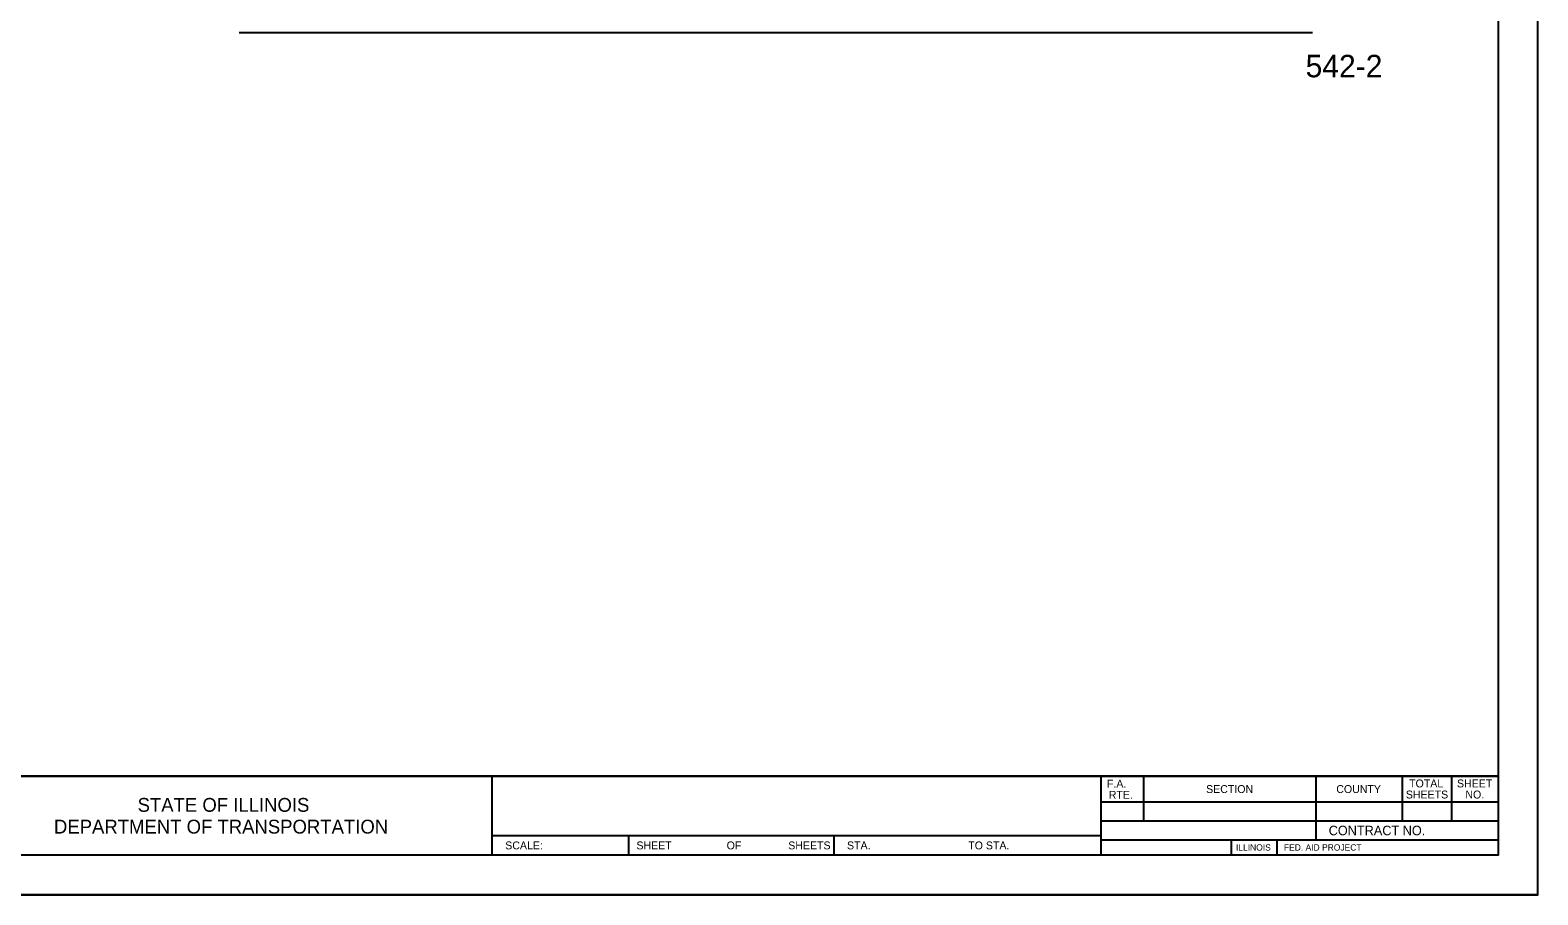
# Model space of a CAD drawing. Extents: x 2133490 to 2172050, y 2138301 to 2145980.
# Drawn here: x 2135936 to 2136890, y 2141438 to 2141984 of the extents above; entities that cross this region are included whole.
import ezdxf

# ---------------------------------------------------------------- set-up
doc = ezdxf.new("R2010")
doc.units = 0
for name, color, linetype in [('Level 1', 7, 'Continuous'), ('ROW_PR_Notes', 7, 'Continuous'), ('Sheets_50 Reference Boundary', 7, 'Continuous'), ('Sheets_General Details', 7, 'Continuous'), ('Sheets_Printer Plotting Border', 7, 'Continuous')]:
    doc.layers.add(name, color=color, linetype=linetype)

msp = doc.modelspace()

# ---------------------------------------------------------------- linework, layer by layer
at = {"layer": 'ROW_PR_Notes'}
msp.add_line((2136068.66, 2141982.86), (2136747.15, 2141982.86), dxfattribs=at)
at = {"layer": 'Sheets_50 Reference Boundary'}
msp.add_lwpolyline([(2135289.66, 2142512.57), (2136864.66, 2142512.57), (2136864.66, 2141512.58), (2135289.66, 2141512.58)], close=True, dxfattribs=at)
at = {"layer": 'Sheets_General Details'}
for p, q in [((2135289.66, 2141512.58), (2136864.66, 2141512.58)), ((2136228.37, 2141512.58), (2136228.37, 2141462.58)), ((2136613.37, 2141512.58), (2136613.37, 2141462.58)), ((2136640.38, 2141512.58), (2136640.38, 2141484.32)), ((2136749.38, 2141512.58), (2136749.38, 2141472.32)), ((2136803.98, 2141512.58), (2136803.98, 2141484.32)), ((2136835.02, 2141512.58), (2136835.02, 2141484.32)), ((2136613.37, 2141496.32), (2136864.66, 2141496.32)), ((2136613.37, 2141484.32), (2136864.66, 2141484.32)), ((2136228.37, 2141475.08), (2136613.37, 2141475.08)), ((2136314.66, 2141475.08), (2136314.66, 2141462.58)), ((2136444.66, 2141475.08), (2136444.66, 2141462.58)), ((2136613.37, 2141472.32), (2136864.66, 2141472.32)), ((2136695.73, 2141472.32), (2136695.73, 2141462.58)), ((2136724.73, 2141472.32), (2136724.73, 2141462.58)), ((2136889.66, 2141437.58), (2135189.66, 2141437.58))]:
    msp.add_line(p, q, dxfattribs=at)
msp.add_lwpolyline([(2135289.66, 2142512.58), (2136864.66, 2142512.58), (2136864.66, 2141462.58), (2135289.66, 2141462.58)], close=True, dxfattribs=at)
at = {"layer": 'Sheets_Printer Plotting Border'}
msp.add_lwpolyline([(2135189.66, 2141437.58), (2136889.66, 2141437.58), (2136889.66, 2142537.58), (2135189.66, 2142537.58)], close=True, dxfattribs=at)

# ---------------------------------------------------------------- texts
at = {"layer": 'Level 1'}
msp.add_text('542-2', height=14.2, dxfattribs=at).set_placement((2136742.84, 2141954.45))
at = {"layer": 'Sheets_General Details'}
for s, height, p in [('F.A.  ', 5, (2136617.23, 2141505.33)), ('RTE.', 5, (2136618.39, 2141498.33)), ('SECTION', 4.999, (2136679.94, 2141501.95)), ('COUNTY', 4.999, (2136762.23, 2141501.95)), ('SHEETS', 4.999, (2136806.2, 2141498.51)), ('TOTAL', 4.999, (2136808.27, 2141505.51)), ('SHEET', 4.999, (2136838.54, 2141505.51)), ('NO.', 4.999, (2136843.84, 2141498.51)), ('STATE OF ILLINOIS', 8.7501, (2136004.41, 2141490.08)), ('DEPARTMENT OF TRANSPORTATION', 8.7501, (2135951.53, 2141476.33)), ('CONTRACT NO.      ', 6, (2136757.43, 2141475.26)), ('SCALE:          ', 5, (2136236.83, 2141466.33)), ('SHEET', 5, (2136319.76, 2141466.33)), ('OF', 5, (2136376.8, 2141466.33)), ('SHEETS', 5, (2136415.76, 2141466.33)), ('STA.', 5, (2136452.9, 2141466.33)), ('TO STA.', 5, (2136529.57, 2141466.33)), ('ILLINOIS', 4, (2136698.82, 2141465.56)), ('FED. AID PROJECT', 4, (2136729.15, 2141465.56))]:
    msp.add_text(s, height=height, dxfattribs=at).set_placement(p)

doc.saveas('drawing.dxf')
